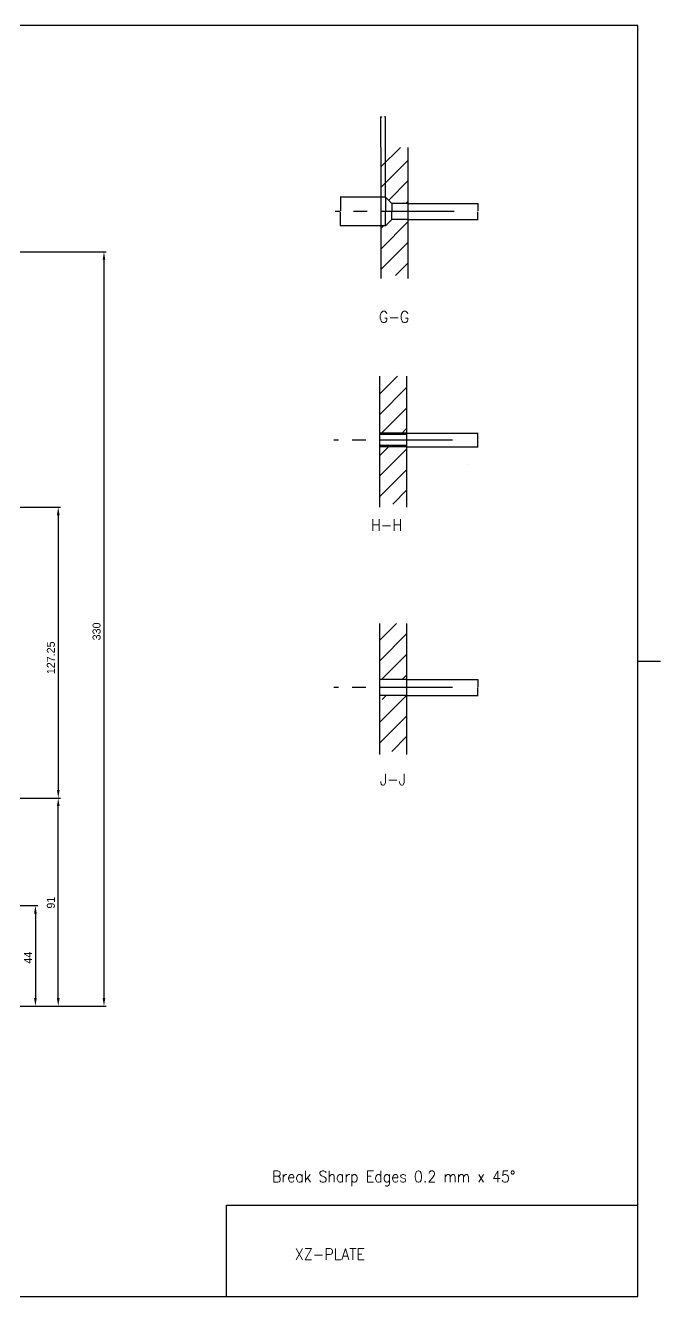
# Model space of a CAD drawing. Extents: x -1900 to -80, y -566 to 781.
# Drawn here: x -1358 to -1080, y -556 to 0 of the extents above; entities that cross this region are included whole.
import ezdxf
from ezdxf.enums import TextEntityAlignment as Align

# ---------------------------------------------------------------- set-up
doc = ezdxf.new("R2010")
doc.units = 0
doc.linetypes.add('CENTER', pattern=[50, 32, -6, 6, -6])
doc.layers.get('0').update_dxf_attribs({"linetype": 'CONTINUOUS'})
doc.layers.get('DEFPOINTS').update_dxf_attribs({"linetype": 'CONTINUOUS'})
for name, color, linetype in [('_COMMENTS_NAMES', 7, 'CONTINUOUS'), ('BORDER', 7, 'CONTINUOUS'), ('CENTER', 1, 'CENTER'), ('DIMENSION', 4, 'CONTINUOUS'), ('HATCH', 3, 'CONTINUOUS'), ('SECTION', 4, 'CENTER'), ('THINLINE', 3, 'CONTINUOUS')]:
    doc.layers.add(name, color=color, linetype=linetype)
doc.styles.add('TEXTSTYLE0', font='standard')
doc.styles.add('TEXTSTYLE16', font='Standard')
doc.styles.add('TEXTSTYLE17', font='Standard')
doc.styles.add('TEXTSTYLE18', font='Standard')
doc.styles.add('TEXTSTYLE42', font='Standard')
doc.dimstyles.new('QCADDIMSTYLE', dxfattribs={"dimtxt": 3.5, "dimasz": 3.5, "dimexe": 1, "dimexo": 1, "dimgap": 1.5, "dimtad": 1, "dimtoh": 1, "dimzin": 0, "dimcen": 0.09, "dimazin": 3, "dimtfac": 1, "dimtofl": 0, "dimtmove": 0, "dimatfit": 3})

# ---------------------------------------------------------------- blocks, each defined once
blk = doc.blocks.new('*D32')
at = {"layer": 'DEFPOINTS', "color": 0}
for p in [(-1422.92, -337.97), (-1343.58, -337.97), (-1386.62, -428.97)]:
    blk.add_point(p, dxfattribs=at)
at = {"layer": 'DIMENSION', "color": 0}
for p, q in [((-1421.92, -337.97), (-1342.58, -337.97)), ((-1343.58, -425.47), (-1343.58, -341.47)), ((-1385.62, -428.97), (-1342.58, -428.97))]:
    blk.add_line(p, q, dxfattribs=at)
for points in [[(-1343, -341.47), (-1344.16, -341.47), (-1343.58, -337.97)], [(-1344.16, -425.47), (-1343, -425.47), (-1343.58, -428.97)]]:
    blk.add_solid(points, dxfattribs=at)
at = {"layer": 'DIMENSION', "color": 0, "linetype": 'CONTINUOUS'}
blk.add_text('91', height=3.5, rotation=90, dxfattribs=at).set_placement((-1345.08, -386.3))
blk = doc.blocks.new('*D34')
at = {"layer": 'DEFPOINTS', "color": 0}
for p in [(-1452.62, -384.97), (-1386.62, -428.97), (-1353.58, -428.97)]:
    blk.add_point(p, dxfattribs=at)
at = {"layer": 'DIMENSION', "color": 0}
for p, q in [((-1451.62, -384.97), (-1352.58, -384.97)), ((-1353.58, -388.47), (-1353.58, -425.47)), ((-1385.62, -428.97), (-1352.58, -428.97))]:
    blk.add_line(p, q, dxfattribs=at)
for points in [[(-1353, -388.47), (-1354.16, -388.47), (-1353.58, -384.97)], [(-1354.16, -425.47), (-1353, -425.47), (-1353.58, -428.97)]]:
    blk.add_solid(points, dxfattribs=at)
at = {"layer": 'DIMENSION', "color": 0, "linetype": 'CONTINUOUS'}
blk.add_text('44', height=3.5, rotation=90, dxfattribs=at).set_placement((-1355.08, -410.38))
blk = doc.blocks.new('*D35')
at = {"layer": 'DEFPOINTS', "color": 0}
for p in [(-1452.62, -98.97), (-1398.62, -428.97), (-1323.58, -428.97)]:
    blk.add_point(p, dxfattribs=at)
at = {"layer": 'DIMENSION', "color": 0}
for p, q in [((-1451.62, -98.97), (-1322.58, -98.97)), ((-1323.58, -102.47), (-1323.58, -425.47)), ((-1397.62, -428.97), (-1322.58, -428.97))]:
    blk.add_line(p, q, dxfattribs=at)
for points in [[(-1323, -102.47), (-1324.16, -102.47), (-1323.58, -98.97)], [(-1324.16, -425.47), (-1323, -425.47), (-1323.58, -428.97)]]:
    blk.add_solid(points, dxfattribs=at)
at = {"layer": 'DIMENSION', "color": 0, "linetype": 'CONTINUOUS'}
blk.add_text('330', height=3.5, rotation=90, dxfattribs=at).set_placement((-1325.08, -268.97))
blk = doc.blocks.new('*D40')
at = {"layer": 'DEFPOINTS', "color": 0}
for p in [(-1390.72, -210.72), (-1422.92, -337.97), (-1343.58, -337.97)]:
    blk.add_point(p, dxfattribs=at)
at = {"layer": 'DIMENSION', "color": 0}
for p, q in [((-1389.72, -210.72), (-1342.58, -210.72)), ((-1343.58, -214.22), (-1343.58, -334.47)), ((-1421.92, -337.97), (-1342.58, -337.97))]:
    blk.add_line(p, q, dxfattribs=at)
for points in [[(-1343, -214.22), (-1344.16, -214.22), (-1343.58, -210.72)], [(-1344.16, -334.47), (-1343, -334.47), (-1343.58, -337.97)]]:
    blk.add_solid(points, dxfattribs=at)
at = {"layer": 'DIMENSION', "color": 0, "linetype": 'CONTINUOUS'}
blk.add_text('127.25', height=3.5, rotation=90, dxfattribs=at).set_placement((-1345.08, -283.76))
blk = doc.blocks.new('*D94')
at = {"layer": 'DEFPOINTS', "color": 0}
for p in [(-1220, -75.05), (-1202.4, -75.05), (-1202.4, -87.65)]:
    blk.add_point(p, dxfattribs=at)
at = {"layer": 'DIMENSION', "color": 0}
for p, q in [((-1202.46, -75.05), (-1220.18, -75.05)), ((-1220, -75.23), (-1220, -81.17)), ((-1220, -87.47), (-1220, -81.53)), ((-1202.46, -87.65), (-1220.18, -87.65))]:
    blk.add_line(p, q, dxfattribs=at)
for points in [[(-1219.97, -75.23), (-1220.03, -75.23), (-1220, -75.05)], [(-1220.03, -87.47), (-1219.97, -87.47), (-1220, -87.65)]]:
    blk.add_solid(points, dxfattribs=at)
at = {"layer": 'DIMENSION', "color": 0, "linetype": 'CONTINUOUS'}
blk.add_text('ø6.3000', height=0.18, dxfattribs=at).set_placement((-1220.55, -81.44))
blk = doc.blocks.new('*D95')
at = {"layer": 'DEFPOINTS', "color": 0}
for p in [(-1190.4, -77.85), (-1160, -77.85), (-1190.4, -84.85)]:
    blk.add_point(p, dxfattribs=at)
at = {"layer": 'DIMENSION', "color": 0}
for p, q in [((-1190.34, -77.85), (-1159.82, -77.85)), ((-1160, -78.03), (-1160, -81.17)), ((-1160, -84.67), (-1160, -81.53)), ((-1190.34, -84.85), (-1159.82, -84.85))]:
    blk.add_line(p, q, dxfattribs=at)
for points in [[(-1159.97, -78.03), (-1160.03, -78.03), (-1160, -77.85)], [(-1160.03, -84.67), (-1159.97, -84.67), (-1160, -84.85)]]:
    blk.add_solid(points, dxfattribs=at)
at = {"layer": 'DIMENSION', "color": 0, "linetype": 'CONTINUOUS'}
blk.add_text('ø3.5000', height=0.18, dxfattribs=at).set_placement((-1160.55, -81.44))
blk = doc.blocks.new('*D96')
at = {"layer": 'DEFPOINTS', "color": 0}
for p in [(-1202.4, -40), (-1202.4, -53.35), (-1200.4, -75.05)]:
    blk.add_point(p, dxfattribs=at)
at = {"layer": 'DIMENSION', "color": 0}
for p, q in [((-1202.4, -53.29), (-1202.4, -39.82)), ((-1202.22, -40), (-1201.92, -40)), ((-1200.58, -40), (-1200.88, -40)), ((-1200.4, -74.99), (-1200.4, -39.82))]:
    blk.add_line(p, q, dxfattribs=at)
for points in [[(-1202.22, -39.97), (-1202.22, -40.03), (-1202.4, -40)], [(-1200.58, -40.03), (-1200.58, -39.97), (-1200.4, -40)]]:
    blk.add_solid(points, dxfattribs=at)
at = {"layer": 'DIMENSION', "color": 0, "linetype": 'CONTINUOUS'}
blk.add_text('1.0000', height=0.18, dxfattribs=at).set_placement((-1201.88, -40.09))
blk = doc.blocks.new('*X260')
at = {"layer": 'HATCH'}
for p, q in [((-1202.4, -61.91), (-1193.85, -53.35)), ((-1202.4, -70.89), (-1190.4, -58.89)), ((-1198.99, -76.46), (-1190.4, -67.87)), ((-1191.41, -77.85), (-1190.4, -76.85)), ((-1202.4, -97.83), (-1190.4, -85.83)), ((-1202.4, -88.85), (-1201.21, -87.65)), ((-1202.4, -106.81), (-1190.4, -94.81)), ((-1195.97, -109.35), (-1190.4, -103.79))]:
    blk.add_line(p, q, dxfattribs=at)
blk = doc.blocks.new('*D97')
at = {"layer": 'DEFPOINTS', "color": 0}
for p in [(-1191, -286.1), (-1160, -286.1), (-1191, -293.1)]:
    blk.add_point(p, dxfattribs=at)
at = {"layer": 'DIMENSION', "color": 0}
for p, q in [((-1190.94, -286.1), (-1159.82, -286.1)), ((-1160, -286.28), (-1160, -289.42)), ((-1190.94, -293.1), (-1159.82, -293.1)), ((-1160, -292.92), (-1160, -289.78))]:
    blk.add_line(p, q, dxfattribs=at)
for points in [[(-1159.97, -286.28), (-1160.03, -286.28), (-1160, -286.1)], [(-1160.03, -292.92), (-1159.97, -292.92), (-1160, -293.1)]]:
    blk.add_solid(points, dxfattribs=at)
at = {"layer": 'DIMENSION', "color": 0, "linetype": 'CONTINUOUS'}
blk.add_text('ø3.5000', height=0.18, dxfattribs=at).set_placement((-1160.55, -289.69))
blk = doc.blocks.new('*X261')
at = {"layer": 'HATCH'}
for p, q in [((-1203, -269.05), (-1195.55, -261.6)), ((-1203, -278.03), (-1191, -266.03)), ((-1202.09, -286.1), (-1191, -275.01)), ((-1193.11, -286.1), (-1191, -283.99)), ((-1203, -304.97), (-1191.13, -293.1)), ((-1201.8, -294.79), (-1200.11, -293.1)), ((-1203, -295.99), (-1202.91, -295.9)), ((-1203, -313.95), (-1191, -301.95)), ((-1197.67, -317.6), (-1191, -310.93))]:
    blk.add_line(p, q, dxfattribs=at)
blk = doc.blocks.new('*X262')
at = {"layer": 'HATCH'}
for p, q in [((-1203, -161.29), (-1195.06, -153.35)), ((-1203, -170.27), (-1191, -158.27)), ((-1202.7, -178.95), (-1191, -167.25)), ((-1193.72, -178.95), (-1191, -176.23))]:
    blk.add_line(p, q, dxfattribs=at)
blk = doc.blocks.new('*X263')
at = {"layer": 'HATCH'}
for p, q in [((-1203, -188.23), (-1198.52, -183.75)), ((-1203, -197.21), (-1191, -185.21)), ((-1203, -206.19), (-1191, -194.19)), ((-1197.18, -209.35), (-1191, -203.17))]:
    blk.add_line(p, q, dxfattribs=at)
blk = doc.blocks.new('*D98')
at = {"layer": 'DEFPOINTS', "color": 0}
for p in [(-1191, -178.35), (-1160, -178.35), (-1191, -184.35)]:
    blk.add_point(p, dxfattribs=at)
at = {"layer": 'DIMENSION', "color": 0}
for p, q in [((-1190.94, -178.35), (-1159.82, -178.35)), ((-1160, -184.17), (-1160, -178.53)), ((-1190.94, -184.35), (-1159.82, -184.35))]:
    blk.add_line(p, q, dxfattribs=at)
for points in [[(-1159.97, -178.53), (-1160.03, -178.53), (-1160, -178.35)], [(-1160.03, -184.17), (-1159.97, -184.17), (-1160, -184.35)]]:
    blk.add_solid(points, dxfattribs=at)
at = {"layer": 'DIMENSION', "color": 0, "linetype": 'CONTINUOUS'}
blk.add_text('M3.0000', height=0.18, dxfattribs=at).set_placement((-1164.74, -192.18))

msp = doc.modelspace()

# ---------------------------------------------------------------- linework, layer by layer
for p, q in [((-1202.4, -53.355), (-1202.4, -110.645)), ((-1190.4, -110.645), (-1190.4, -53.355)), ((-1200.4, -75.055), (-1202.4, -75.055)), ((-1200.4, -75.055), (-1200.4, -81.355)), ((-1200.4, -75.055), (-1197.6, -77.855)), ((-1200.4, -87.655), (-1200.4, -81.355)), ((-1190.4, -77.855), (-1197.6, -77.855)), ((-1197.6, -77.855), (-1197.6, -81.355)), ((-1197.6, -84.855), (-1197.6, -81.355)), ((-1200.4, -87.655), (-1202.4, -87.655)), ((-1200.4, -87.655), (-1197.6, -84.855)), ((-1190.4, -84.855), (-1197.6, -84.855)), ((-1203, -153.355), (-1203, -210.645)), ((-1191, -210.645), (-1191, -153.355)), ((-1191, -178.955), (-1203, -178.955)), ((-1191, -183.755), (-1203, -183.755)), ((-1203, -261.605), (-1203, -318.895)), ((-1191, -318.895), (-1191, -261.605)), ((-1191, -286.105), (-1203, -286.105)), ((-1191, -293.105), (-1203, -293.105))]:
    msp.add_line(p, q)
for centre in [(-1200.4, -75.055), (-1197.6, -77.855), (-1200.4, -87.655), (-1197.6, -84.855)]:
    msp.add_arc(centre, 0, 0, 0)
at = {"layer": 'BORDER'}
msp.add_line((-1090, -278), (-1080, -278), dxfattribs=at)
msp.add_lwpolyline([(-1890, 0), (-1890, 0), (-1890, -556), (-1090, -556), (-1090, 0), (-1890, 0)], dxfattribs=at)
at = {"layer": 'CENTER'}
for p, q in [((-1170.4, -81.355), (-1222.4, -81.355)), ((-1171, -181.355), (-1223, -181.355)), ((-1171, -289.605), (-1223, -289.605))]:
    msp.add_line(p, q, dxfattribs=at)
at = {"layer": 'DIMENSION'}
for p, q in [((-1270, -556), (-1270, -516)), ((-1270, -516), (-1090, -516))]:
    msp.add_line(p, q, dxfattribs=at)
at = {"layer": 'THINLINE'}
for p, q in [((-1191, -178.355), (-1203, -178.355)), ((-1191, -184.355), (-1203, -184.355))]:
    msp.add_line(p, q, dxfattribs=at)

# ---------------------------------------------------------------- block references
at = {"layer": 'HATCH'}
for name in ['*X260', '*X262', '*X263', '*X261']:
    msp.add_blockref(name, (0, 0), dxfattribs=at)

# ---------------------------------------------------------------- texts
at = {"layer": '_COMMENTS_NAMES', "linetype": 'CONTINUOUS'}
for s, style, p in [('Break Sharp Edges 0.2 mm x 45°', 'TEXTSTYLE42', (-1250, -506)), ('XZ-PLATE', 'TEXTSTYLE0', (-1240, -540))]:
    msp.add_text(s, height=5, dxfattribs=dict(at, style=style)).set_placement(p)
at = {"layer": 'SECTION', "linetype": 'CONTINUOUS'}
for s, style, p in [('G-G', 'TEXTSTYLE16', (-1190, -130)), ('H-H', 'TEXTSTYLE17', (-1193.065, -221.002)), ('J-J', 'TEXTSTYLE18', (-1191.468, -332.336))]:
    msp.add_text(s, height=5, rotation=360, dxfattribs=dict(at, style=style)).set_placement(p, align=Align.RIGHT)

# ---------------------------------------------------------------- dimensions: what is measured, and where the dimension line sits
at = {"layer": 'DIMENSION'}
dim = msp.add_linear_dim(base=(-1202.4, -40), p1=(-1200.4, -75.055), p2=(-1202.4, -53.355), dimstyle='QCADDIMSTYLE', override={"dimtxt": 0.18, "dimasz": 0.18, "dimexe": 0.18, "dimexo": 0.0625, "dimgap": 0.09, "dimtad": 0, "dimtih": 1, "dimlfac": 0.5, "dimtmove": 2}, dxfattribs=at)
dim.commit()
dim.dimension.update_dxf_attribs({"geometry": '*D96', "text_midpoint": (-1201.4, -40)})
for base, p1, p2, picture, middle in [((-1220, -75.055), (-1202.4, -87.655), (-1202.4, -75.055), '*D94', (-1220, -81.355)), ((-1160, -77.855), (-1190.4, -84.855), (-1190.4, -77.855), '*D95', (-1160, -81.355)), ((-1160, -286.105), (-1191, -293.105), (-1191, -286.105), '*D97', (-1160, -289.605))]:
    dim = msp.add_linear_dim(base=base, p1=p1, p2=p2, angle=90, text='ø<>', dimstyle='QCADDIMSTYLE', override={"dimtxt": 0.18, "dimasz": 0.18, "dimexe": 0.18, "dimexo": 0.0625, "dimgap": 0.09, "dimtad": 0, "dimtih": 1, "dimlfac": 0.5, "dimtmove": 2}, dxfattribs=at)
    dim.commit()
    dim.dimension.update_dxf_attribs({"geometry": picture, "text_midpoint": middle})
for base, p1, p2, picture, middle in [((-1323.581, -428.967), (-1452.622, -98.967), (-1398.622, -428.967), '*D35', (-1326.831, -263.967)), ((-1343.581, -337.967), (-1390.722, -210.717), (-1422.922, -337.967), '*D40', (-1346.831, -274.342)), ((-1343.581, -337.967), (-1386.622, -428.967), (-1422.922, -337.967), '*D32', (-1346.831, -383.467)), ((-1353.581, -428.967), (-1452.622, -384.967), (-1386.622, -428.967), '*D34', (-1356.831, -406.967))]:
    dim = msp.add_linear_dim(base=base, p1=p1, p2=p2, angle=90, dimstyle='QCADDIMSTYLE', override={"dimtxt": 3.5, "dimasz": 3.5, "dimexe": 1, "dimexo": 1, "dimgap": 1.5, "dimtad": 1, "dimzin": 8, "dimcen": 0, "dimclrd": 0, "dimclre": 0, "dimclrt": 0, "dimtp": 0.1, "dimtm": 0.1, "dimtfac": 0.71, "dimtmove": 2}, dxfattribs=at)
    dim.commit()
    dim.dimension.update_dxf_attribs({"geometry": picture, "text_midpoint": middle})
dim = msp.add_linear_dim(base=(-1160, -178.355), p1=(-1191, -184.355), p2=(-1191, -178.355), angle=90, text='M<>', dimstyle='QCADDIMSTYLE', override={"dimtxt": 0.18, "dimasz": 0.18, "dimexe": 0.18, "dimexo": 0.0625, "dimgap": 0.09, "dimtad": 0, "dimtih": 1, "dimlfac": 0.5, "dimtmove": 2}, dxfattribs=at)
dim.commit()
dim.dimension.update_dxf_attribs({"geometry": '*D98', "text_midpoint": (-1164.163, -192.091), "dimtype": 160})

doc.saveas('drawing.dxf')
